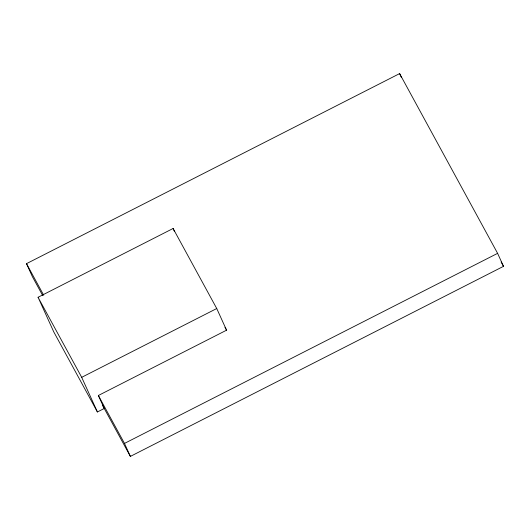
<?xml version="1.0" encoding="UTF-8"?>
<svg xmlns="http://www.w3.org/2000/svg" width="530" height="530" viewBox="0 0 530 530"><rect width="100%" height="100%" fill="white"/><g stroke="black" fill="none" stroke-linecap="round" stroke-linejoin="round"><path stroke-width="0.79" d="M42.585 295.349L32.39 276.653L26.5 263.662L399.62 73.597L497.61 253.347L503.5 266.338L130.38 456.403L102.681 405.596M38.061 297.277L173.105 228.483L216.744 308.533L226.562 330.183L98.361 395.493L104.258 408.478L97.407 411.969L53.768 331.912L38.061 297.277L81.699 377.327L97.407 411.969M81.699 377.327L216.744 308.533M130.38 456.403L124.49 443.418L497.61 253.347M501.128 261.986L503.5 266.338M224.992 327.301L226.562 330.183M26.5 263.662L43.745 295.303M98.361 395.493L124.49 443.418M399.62 73.597L401.256 77.201M173.105 228.483L174.456 231.471"/></g></svg>
